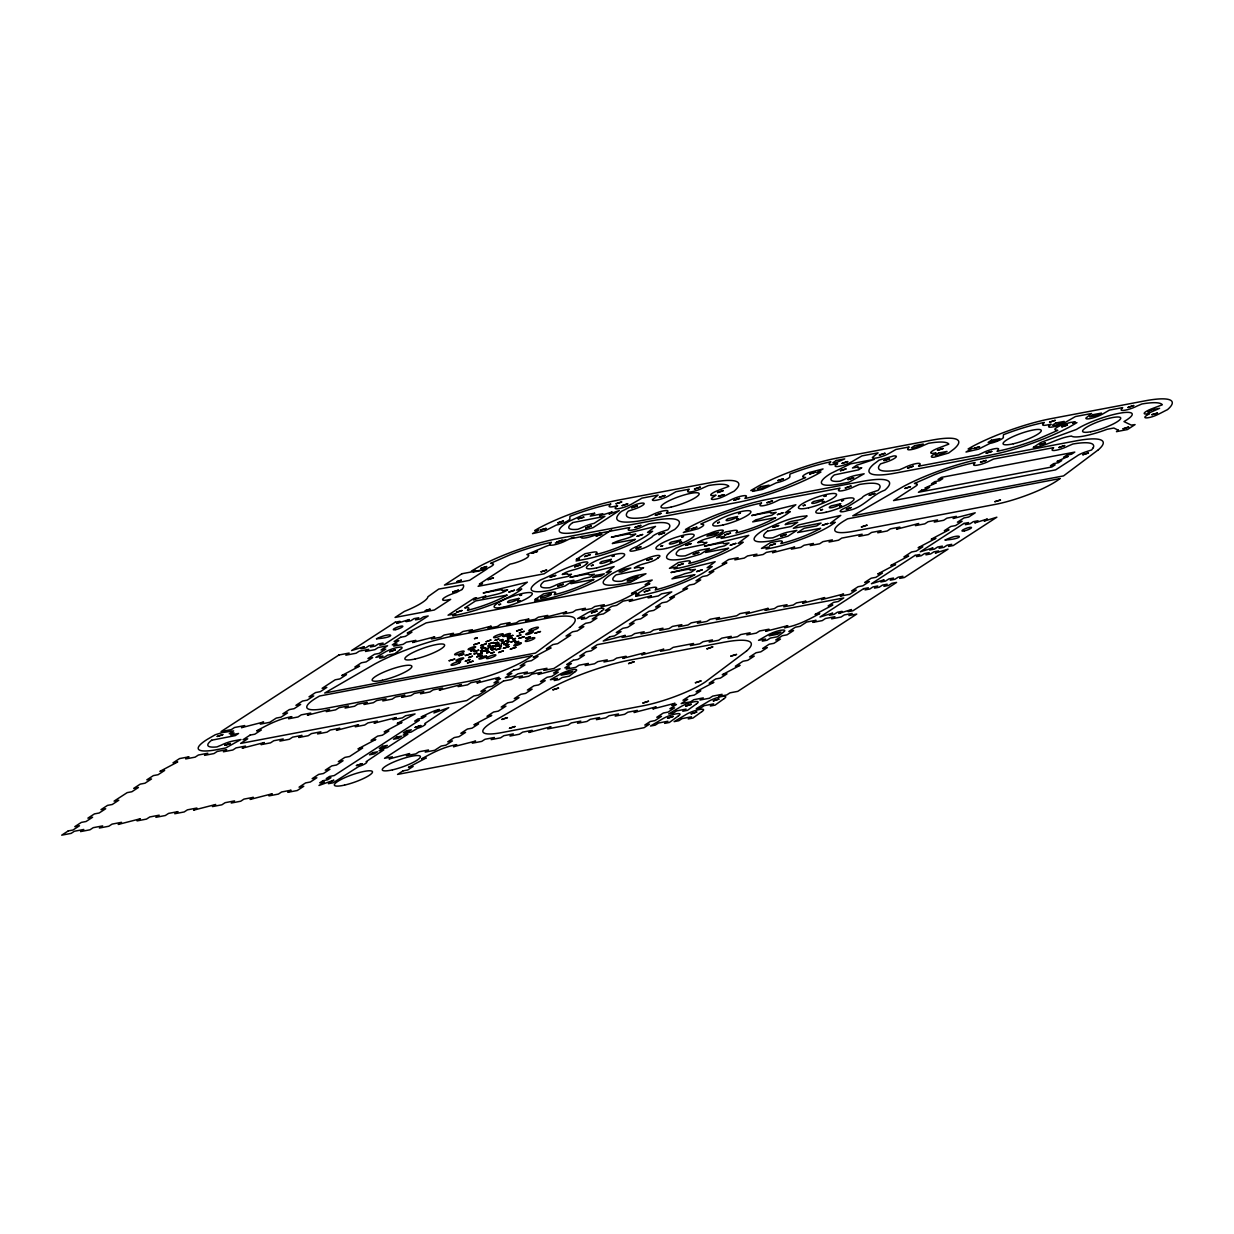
<?xml version="1.0" encoding="UTF-8"?>
<svg xmlns="http://www.w3.org/2000/svg" width="1234" height="1234" viewBox="0 0 1234 1234"><rect width="100%" height="100%" fill="white"/><g stroke="black" fill="none" stroke-linecap="round" stroke-linejoin="round"><path stroke-width="1.5" d="M585.718 528.013L591.364 525.9L585.718 528.044M586.15 564.308C579.394 570.093 569.29 569.352 562.226 574.489L567.439 573.748A10.119 1.944 -19.5 0 0 571.512 574.242L568.242 576.371L544.086 581.384A36.434 7.018 -19.5 0 0 549.87 587.662L554.205 585.888A10.319 1.99 -19.5 0 1 566.067 581.738L573.918 580.258L565.079 585.996L550.025 590.361A46.553 8.962 -19.5 0 1 540.477 579.965C551.721 575.476 562.18 569.136 573.995 565.342A10.319 1.99 -19.5 0 1 585.595 561.948A10.319 1.99 -19.5 0 1 586.15 564.308L585.934 564.478M658.216 557.783C651.459 563.568 641.341 562.827 634.276 567.964L639.505 567.224A10.119 1.944 -19.5 0 0 643.577 567.717L640.292 569.846L616.152 574.859A36.434 7.018 -19.5 0 0 621.921 581.137L626.27 579.363A10.319 1.99 -19.5 0 1 638.132 575.214L645.984 573.733L630.728 582.201L622.09 583.836A46.553 8.962 -19.5 0 1 612.542 573.44C623.34 567.64 634.507 563.367 646.045 558.817A10.319 1.99 -19.5 0 1 657.645 555.423A10.319 1.99 -19.5 0 1 658.216 557.783L658 557.953M721.612 532.471C714.856 538.255 704.737 537.515 697.673 542.652L702.902 541.911A10.119 1.944 -19.5 0 0 706.959 542.389L703.688 544.518L679.548 549.546A36.434 7.018 -19.5 0 0 685.317 555.824L689.667 554.051A10.319 1.99 -19.5 0 1 701.529 549.901L709.38 548.42L700.542 554.159L685.487 558.524A46.553 8.962 -19.5 0 1 675.939 548.127C687.184 543.623 697.642 537.284 709.442 533.489A10.319 1.99 -19.5 0 1 721.042 530.096A10.319 1.99 -19.5 0 1 721.612 532.471L721.396 532.625M611.725 529.864L544.055 573.825L478.113 586.32L482.479 583.481L479.347 584.083L510.074 564.123A12.34 2.375 -19.5 0 0 527.967 557.028L528.8 555.47L526.903 554.544L544.78 546.847A54.635 10.52 -19.5 0 1 549.978 544.888M555.254 543.037A54.635 10.52 -19.5 0 1 565.743 539.69M570.848 538.24A54.635 10.52 -19.5 0 1 574.18 537.361M600.403 532.795A12.34 2.375 -19.5 0 1 586.227 537.762A12.34 2.375 -19.5 0 1 581.908 536.312M472.406 656.226L468.596 657.568L472.406 656.226M635.078 527.334L640.77 525.406L635.078 527.334M655.393 515.288L661.085 513.375L655.393 515.288M694.495 489.034L700.187 487.122L694.495 489.034M707.005 648.837L712.697 646.909L707.005 648.837M845.321 487.97L851.013 486.057L845.321 487.97M907.561 468.133L913.253 466.221L907.561 468.133M1058.942 447.495L1064.634 445.567L1058.942 447.495M1127.984 407.436L1133.676 405.523L1127.984 407.436M459.079 655.686L463.845 654.159L459.079 655.686M470.864 650.981L474.658 649.778L470.864 650.981M525.653 638.256L530.404 636.744L525.653 638.256M490.839 640.03L486.119 641.757L490.839 640.03M495.096 640.292L498.86 639.027L495.096 640.292M514.825 642.652L518.619 641.449L514.825 642.652M503.379 650.796L498.644 652.524L503.379 650.796M425.283 610.707L430.018 609.18L425.283 610.707M452.708 591.996L458.385 590.176L452.708 591.996M474.041 653.958L476.879 653.048L474.041 653.958M480.674 647.727L483.512 646.817L480.674 647.727M486.69 652.879L489.528 651.968L486.69 652.879M502.809 639.521L500.001 640.569L502.809 639.521M505.986 645.598L508.809 644.672L505.986 645.598M512.619 639.366L515.457 638.456L512.619 639.366M541.078 596.886L540.585 598.32L545.443 597.41L550.811 595.035L551.305 593.6L541.078 596.886M627.69 579.764L627.196 581.199L632.07 580.273L637.423 577.913L637.932 576.479L627.69 579.764M356.425 765.543L362.056 763.676L356.425 765.543M415.148 727.397L420.779 725.546L415.148 727.397M640.909 546.909L636.158 548.606L640.909 546.909M851.151 507.56L846.385 509.256L851.151 507.56M470.108 659.527L465.341 661.223L470.108 659.527M517.092 636.096L520.856 634.97L517.092 636.096M524.142 631.33L519.375 632.888L524.142 631.33M490.638 653.295L494.402 652.154L490.777 653.156M376.509 638.765C397.687 637.423 392.952 630.836 376.509 638.765M945.167 539.998C966.345 538.672 961.61 532.085 945.167 539.998M1093.278 447.68L1091.612 449.978L1086.923 451.49A10.319 1.99 -19.5 0 0 1076.588 456.272L1055.656 469.861L893.524 500.588L915.613 486.242A10.319 1.99 -19.5 0 0 916.43 483.867L914.44 483.481L934.416 474.766A56.671 10.905 -19.5 0 1 971.821 463.228L975.107 462.549L974.089 463.891A10.319 1.99 -19.5 0 0 977.698 465.095A10.319 1.99 -19.5 0 0 989.56 460.961L993.555 459.048L1053.62 447.649L1052.602 449.006A10.319 1.99 -19.5 0 0 1056.211 450.225A10.319 1.99 -19.5 0 0 1068.073 446.076L1072.855 444.024A56.656 10.905 -19.5 0 1 1093.293 444.826L1093.679 445.829A56.656 10.905 -19.5 0 1 1093.278 447.68M493.816 646.493L495.682 645.922L493.816 646.493M556.688 542.065L562.241 540.261L556.688 542.065M616.105 503.765L621.658 501.96L616.105 503.765M734.014 500.279L739.567 498.459L734.014 500.279M628.6 663.568L634.153 661.763L628.6 663.568M766.916 502.716L772.469 500.896L766.916 502.716M986.182 453.109L991.781 451.443L986.182 453.109M980.536 462.226L986.089 460.421L980.536 462.226M1049.579 422.182L1055.132 420.362L1049.579 422.182M631.731 507.714L637.268 505.94L631.731 507.714M659.018 534.584L664.571 532.81L659.018 534.584M718.435 496.284L724.003 494.664L718.435 496.284M730.929 656.087L736.497 654.452L730.929 656.087M883.899 460.544L889.436 458.77L883.899 460.544M869.245 495.235L874.798 493.461L869.245 495.235M1082.866 454.744L1088.419 452.971L1082.866 454.744M1151.908 414.686L1157.477 413.066L1151.908 414.686M217.246 736.436L222.768 734.662L217.246 736.436M224.866 745.305L230.388 743.531L224.866 745.305M389.682 651.691L395.204 649.917L389.682 651.691M456.703 581.677L461.3 580.196L456.703 581.677M456.472 612.28L461.994 610.506L456.472 612.28M487.908 579.641L493.43 577.867L487.908 579.641M468.349 609.18L467.455 610.352L468.55 610.09A36.434 7.018 -19.5 0 0 506.403 595.544L507.236 595.066L475.537 600.943L464.74 607.961A10.319 1.99 -19.5 0 1 468.349 609.18M449.161 660.73L454.714 659.11L449.161 660.73M502.439 590.577L507.652 589.837C500.233 594.788 490.839 594.803 482.741 598.074L486.011 595.945L473.316 599.863L476.586 597.734L474.242 598.182L448.05 615.195L455.901 613.714L452.616 615.828L456.549 615.087A46.553 8.962 -19.5 0 0 519.113 591.04L521.797 589.019L516.722 590.161L527.381 582.17L483.173 592.968L498.366 590.083A10.119 1.944 -19.5 0 1 502.439 590.577M531.9 553.218L537.422 551.444L531.9 553.218M557.845 522.815L563.367 521.041L557.845 522.815M498.952 604.753L500.803 604.151L499.076 604.66M508.948 592.027L514.47 590.253L508.948 592.027M474.519 638.626L477.296 637.808L474.519 638.626M465.357 655.516L470.91 653.897L465.357 655.516M473.717 644.78L479.239 643.007L473.717 644.78M551.259 542.389L550.241 543.731A10.319 1.99 -19.5 0 0 553.85 544.934A10.319 1.99 -19.5 0 0 565.712 540.801L569.707 538.888L629.772 527.489L628.754 528.846A10.319 1.99 -19.5 0 0 632.363 530.065A10.319 1.99 -19.5 0 0 644.225 525.915L648.991 523.864A56.656 10.905 -19.5 0 1 669.43 524.666L669.815 525.669A56.656 10.905 -19.5 0 1 667.841 529.725L663.074 531.33A10.319 1.99 -19.5 0 0 651.984 537.098L637.006 546.415A9.101 1.758 -19.5 0 0 629.926 550.734A9.101 1.758 -19.5 0 0 637.808 549.824C652.046 547.14 661.918 535.479 674.582 529.54A66.79 12.864 -19.5 0 0 652.323 520.702L558.107 538.564A66.79 12.864 -19.5 0 0 479.085 566.591L471.388 571.064L475.661 570.432L473.1 571.913L478.19 571.219L487.908 568.087A10.319 1.99 -19.5 0 0 492.582 563.707L490.592 563.321L510.567 554.606A56.671 10.905 -19.5 0 1 547.973 543.068L551.259 542.389M474.041 651.66L478.638 650.179L474.041 651.66M467.485 662.905L473.008 661.131L467.485 662.905M480.628 645.598L486.15 643.824L480.628 645.598M519.93 595.498L521.781 594.911L520.054 595.405M578.222 518.804L583.79 517.169L578.222 518.804M518.882 598.413L518.588 598.814A6.077 1.172 -19.5 0 1 509.92 602.346A6.077 1.172 -19.5 0 1 509.488 600.542L518.882 598.413M477.512 654.637L482.108 653.172L477.512 654.637M480.489 650.765L482.34 650.225L480.489 650.765M481.939 648.806L485.641 647.711L481.939 648.806M517.987 601.143L519.838 600.542L517.987 601.143M476.756 656.874L482.309 655.254L476.756 656.874M480.612 652.107L484.715 650.796L480.612 652.107M541.078 571.82L546.6 570.046L541.078 571.82M489.019 643.855L493.646 642.498L489.019 643.855M485.378 649.624L488.155 648.806L485.378 649.624M488.14 645.798L489.975 645.212L488.248 645.721M488.14 647.048L490.901 646.153L488.14 647.048M486.196 651.444L488.047 650.904L486.196 651.444M490.021 647.711L491.857 647.11L490.021 647.711M494.047 643.454L497.734 642.282L494.047 643.454M492.196 646.292L494.047 645.691L492.196 646.292M490.623 649.177L493.384 648.297L490.623 649.177M491.656 647.896L493.492 647.31L491.764 647.819M503.102 634.245L502.824 634.6A5.059 0.972 -19.5 0 1 497.934 636.945A5.059 0.972 -19.5 0 1 493.631 637.562L493.569 637.315A5.059 0.972 -19.5 0 1 498.737 634.615A5.059 0.972 -19.5 0 1 503.102 634.245M486.566 656.272L486.35 656.55A4.041 0.787 -19.5 0 1 481.461 658.709A4.041 0.787 -19.5 0 1 479.147 658.432L479.61 658.092A4.041 0.787 -19.5 0 1 484.052 656.272A4.041 0.787 -19.5 0 1 486.566 656.272M491.811 649.979L495.513 648.883L491.811 649.979M496.13 644.009L498.891 643.13L496.13 644.009M496.022 645.058L497.857 644.472L496.022 645.058M486.628 657.892L486.366 658.246A5.059 0.972 -19.5 0 0 490.731 657.876A5.059 0.972 -19.5 0 0 495.898 655.177L495.837 654.93A5.059 0.972 -19.5 0 0 491.533 655.547A5.059 0.972 -19.5 0 0 486.628 657.892M503.117 635.942L502.901 636.22A4.041 0.787 -19.5 0 0 505.416 636.22A4.041 0.787 -19.5 0 0 509.858 634.399L510.305 634.06A4.041 0.787 -19.5 0 0 508.007 633.782A4.041 0.787 -19.5 0 0 503.117 635.942M495.466 646.678L497.302 646.076L495.466 646.678M497.641 645.259L499.477 644.672L497.641 645.259M501.467 641.526L503.318 640.924L501.59 641.433M550.194 577.188L555.701 575.414L550.194 577.188M498.629 646.153L501.405 645.351L498.629 646.153M495.96 649.809L500.588 648.467L495.96 649.809M501.374 643.577L504.135 642.683L501.374 643.577M499.523 647.156L501.374 646.57L499.647 647.079M507.313 637.022L512.866 635.402L507.313 637.022M505.045 641.371L508.716 640.199L505.045 641.371M507.452 639.027L512.079 637.669L507.452 639.027M503.919 644.626L507.606 643.454L503.919 644.626M610.676 504.089L609.658 505.431A10.319 1.99 -19.5 0 0 613.267 506.65L617.632 505.817L616.846 506.418A10.319 1.99 -19.5 0 0 619.283 508.516A10.319 1.99 -19.5 0 0 632.857 503.379L641.942 498.15L658.092 495.081L652.4 499.708A10.319 1.99 -19.5 0 0 658.817 499.677A10.319 1.99 -19.5 0 0 670.124 495.065L675.97 491.703L689.189 489.188L688.171 490.546A10.319 1.99 -19.5 0 0 691.78 491.764A10.319 1.99 -19.5 0 0 703.642 487.615L708.409 485.564A56.656 10.905 -19.5 0 1 728.847 486.366L719.653 489.852A10.319 1.99 -19.5 0 0 711.185 494.171A10.319 1.99 -19.5 0 0 714.054 495.436L716.059 495.189L713.298 496.993A10.319 1.99 -19.5 0 0 711.401 498.798L711.432 499.045A10.319 1.99 -19.5 0 0 714.332 499.384C721.612 498.305 727.597 494.279 733.999 491.255A66.79 12.864 -19.5 0 0 711.74 482.401L617.524 500.264A66.79 12.864 -19.5 0 0 538.502 528.306L534.646 530.543L538.903 529.926L532.517 533.628L544.904 530.79L556.411 525.036A9.101 1.758 -19.5 0 0 566.884 521.38L568.396 520.501A9.101 1.758 -19.5 0 0 569.799 518.635L569.985 516.306A56.671 10.905 -19.5 0 1 607.39 504.768L610.676 504.089M507.174 642.189L509.025 641.649L507.174 642.189M503.426 648.313L508.948 646.539L503.426 648.313M516.583 631.006L522.105 629.232L516.583 631.006M510.922 642.004L515.519 640.523L510.922 642.004M510.352 649.13L515.874 647.356L510.352 649.13M557.799 586.073L563.321 584.299L557.799 586.073M518.712 638.379L524.265 636.759L518.712 638.379M596.192 536.019L601.714 534.245L596.192 536.019M574.674 566.807L580.196 565.033L574.674 566.807M555.115 593.554L554.236 594.742L555.315 594.479A36.434 7.018 -19.5 0 0 593.168 579.918L594.001 579.44L570.956 583.697L574.226 581.569A10.119 1.944 -19.5 0 0 583.744 578.499L590.053 577.049L594.418 574.226L589.204 574.951A10.119 1.944 -19.5 0 0 585.132 574.473L569.954 577.358L614.146 566.545L606.156 572.545L611.231 571.404L605.879 575.414A46.553 8.962 -19.5 0 1 543.33 599.477L534.692 601.112L537.962 598.984L534.816 599.585L543.654 593.832L551.505 592.351A10.319 1.99 -19.5 0 1 555.115 593.554M622.152 505.616L627.674 503.842L622.152 505.616M584.623 556.549L590.145 554.76L584.623 556.549M534.908 633.181L540.461 631.546L534.908 633.181M596.5 553.434L595.606 554.621L596.701 554.344A36.434 7.018 -19.5 0 0 634.554 539.798L635.371 539.32L612.326 543.562C619.638 539.15 628.8 539.32 635.803 534.091L630.574 534.831A10.119 1.944 -19.5 0 0 626.517 534.353L611.324 537.222L655.532 526.424L647.526 532.425L652.616 531.268L647.264 535.294A46.553 8.962 -19.5 0 1 584.7 559.341L576.062 560.976L579.332 558.848L576.201 559.449L585.039 553.711L592.891 552.215A10.319 1.99 -19.5 0 1 596.5 553.434M591.317 565.696L593.153 565.095L591.317 565.696M612.295 556.441L614.131 555.855L612.295 556.441M611.246 559.357L610.953 559.758A6.077 1.172 -19.5 0 1 602.269 563.29A6.077 1.172 -19.5 0 1 601.853 561.485L611.246 559.357M610.352 562.087L612.187 561.485L610.46 561.994M659.419 497.287L664.941 495.513L659.419 497.287M637.083 536.281L642.606 534.507L637.083 536.281M501.868 719.422L507.39 717.648L501.868 719.422M591.456 612.866L596.978 611.092L591.456 612.866M667.409 512.002L666.391 513.359L726.456 501.96L730.451 500.063A10.319 1.99 -19.5 0 1 742.313 495.914A10.319 1.99 -19.5 0 1 745.922 497.132L744.904 498.474L748.19 497.78A56.671 10.905 -19.5 0 0 785.595 486.258L805.571 477.527L803.581 477.142A10.319 1.99 -19.5 0 1 808.255 472.761L823.063 468.935L816.677 472.637L820.934 472.02L817.078 474.257A66.79 12.864 -19.5 0 1 738.055 502.3L643.839 520.146A66.79 12.864 -19.5 0 1 621.581 511.308C627.998 508.285 633.967 504.259 641.248 503.179A10.319 1.99 -19.5 0 1 644.148 503.518L644.179 503.765A10.319 1.99 -19.5 0 1 633.088 509.534L628.322 511.123A56.656 10.905 -19.5 0 0 626.348 515.18L626.733 516.198A56.656 10.905 -19.5 0 0 647.171 516.984L651.938 514.933A10.319 1.99 -19.5 0 1 663.799 510.799A10.319 1.99 -19.5 0 1 667.409 512.002M509.488 728.291L515.01 726.518L509.488 728.291M646.724 560.282L652.292 558.647L646.724 560.282M660.776 546.292L662.627 545.752L660.776 546.292M681.754 537.052L683.59 536.451L681.878 536.96M680.705 539.968L680.412 540.369A6.077 1.172 -19.5 0 1 671.743 543.901A6.077 1.172 -19.5 0 1 671.311 542.081L680.705 539.968M717.525 492.52L723.047 490.746L717.525 492.52M679.811 542.682L681.662 542.142L679.811 542.682M644.241 591.857L649.763 590.083L644.241 591.857M685.641 545.351L691.163 543.577L685.641 545.351M656.118 588.741L655.223 589.929L656.318 589.651A36.434 7.018 -19.5 0 0 694.171 575.106L694.989 574.628L671.944 578.869L675.214 576.741A10.119 1.944 -19.5 0 0 684.747 573.687L691.055 572.237L695.421 569.398L690.192 570.139A10.119 1.944 -19.5 0 0 686.119 569.661L670.941 572.53L715.149 561.732L707.144 567.733L712.234 566.576L706.881 570.602A46.553 8.962 -19.5 0 1 644.318 594.649L635.68 596.284L638.95 594.171L635.818 594.757L644.657 589.019L652.508 587.523A10.319 1.99 -19.5 0 1 656.118 588.741M677.836 565.45L683.358 563.676L677.836 565.45M693.261 554.22L698.783 552.446L693.261 554.22M717.571 522.861L719.407 522.275L717.571 522.861M689.713 562.334L688.819 563.522L689.914 563.259A36.434 7.018 -19.5 0 0 727.767 548.698L728.584 548.22L705.539 552.462L708.81 550.349A10.119 1.944 -19.5 0 0 718.342 547.279L724.651 545.829L729.016 542.991L723.787 543.731A10.119 1.944 -19.5 0 0 719.715 543.253L704.537 546.122L748.745 535.325L738.086 543.33L743.161 542.173L740.477 544.194A46.553 8.962 -19.5 0 1 677.913 568.257L673.98 568.997L677.25 566.869L669.414 568.35L678.253 562.611L686.104 561.131A10.319 1.99 -19.5 0 1 689.713 562.334M738.549 513.622L740.385 513.02L738.549 513.622M737.5 516.537L737.207 516.923A6.077 1.172 -19.5 0 1 728.538 520.47A6.077 1.172 -19.5 0 1 728.106 518.65L737.5 516.537M696.701 571.589L702.223 569.815L696.701 571.589M736.605 519.252L738.456 518.712L736.605 519.252M724.975 534.877L730.497 533.103L724.975 534.877M736.852 531.761L735.958 532.949L737.053 532.687A36.434 7.018 -19.5 0 0 774.906 518.126L775.723 517.648L752.678 521.889L755.948 519.776A10.119 1.944 -19.5 0 0 765.481 516.707L771.79 515.257L776.155 512.418L770.926 513.159A10.119 1.944 -19.5 0 0 766.854 512.681L751.676 515.565L795.868 504.752L785.225 512.758L790.3 511.601L787.616 513.622A46.553 8.962 -19.5 0 1 725.052 537.685L721.119 538.425L724.389 536.296L716.538 537.777L725.391 532.039L733.227 530.558A10.319 1.99 -19.5 0 1 736.852 531.761M777.836 480.581L783.359 478.807L777.836 480.581M761.486 503.025L760.468 504.367A10.319 1.99 -19.5 0 0 764.077 505.585A10.319 1.99 -19.5 0 0 775.939 501.436L779.934 499.539L839.999 488.14L838.981 489.497A10.319 1.99 -19.5 0 0 842.591 490.7A10.319 1.99 -19.5 0 0 854.452 486.566L859.234 484.515A56.656 10.905 -19.5 0 1 879.672 485.301L880.058 486.319A56.656 10.905 -19.5 0 1 878.084 490.376L873.302 491.965A10.319 1.99 -19.5 0 0 862.211 497.734L847.234 507.066A9.101 1.758 -19.5 0 0 840.169 511.385A9.101 1.758 -19.5 0 0 848.036 510.475C862.597 508.47 871.559 494.849 884.809 490.191A66.79 12.864 -19.5 0 0 862.551 481.353L768.35 499.199A66.79 12.864 -19.5 0 0 689.328 527.242L685.456 529.479L689.729 528.862L683.327 532.564L698.135 528.738A10.319 1.99 -19.5 0 0 702.809 524.357L700.819 523.972L720.795 515.241A56.671 10.905 -19.5 0 1 758.2 503.719L761.486 503.025M730.297 545.181L735.819 543.407L730.297 545.181M777.435 514.609L782.958 512.835L777.435 514.609M773.116 527.319L778.639 525.545L773.116 527.319M642.96 703.01L648.482 701.236L642.96 703.01M830.652 461.855L829.649 463.197A10.319 1.99 -19.5 0 0 833.259 464.4L837.624 463.583L836.822 464.185A10.319 1.99 -19.5 0 0 839.274 466.282A10.319 1.99 -19.5 0 0 852.833 461.146L861.934 455.901L878.084 452.847L872.392 457.459A10.319 1.99 -19.5 0 0 878.793 457.444A10.319 1.99 -19.5 0 0 890.115 452.832L895.946 449.454L909.18 446.955L908.147 448.312A10.319 1.99 -19.5 0 0 911.756 449.531A10.319 1.99 -19.5 0 0 923.618 445.381L928.4 443.33A56.656 10.905 -19.5 0 1 948.838 444.132L939.645 447.618A10.319 1.99 -19.5 0 0 931.176 451.937A10.319 1.99 -19.5 0 0 934.045 453.202L936.035 452.955L933.274 454.744A10.319 1.99 -19.5 0 0 931.377 456.549L931.408 456.796A10.319 1.99 -19.5 0 0 934.308 457.151L948.622 453.032L953.975 449.006A66.79 12.864 -19.5 0 0 931.716 440.168L837.516 458.015A66.79 12.864 -19.5 0 0 758.494 486.057L750.796 490.53L755.054 489.898L752.509 491.379L762.35 489.435L776.402 482.787A9.101 1.758 -19.5 0 0 786.86 479.131L788.372 478.268A9.101 1.758 -19.5 0 0 789.775 476.401L789.961 474.057A56.671 10.905 -19.5 0 1 827.366 462.534L830.652 461.855M769.877 545.521L775.399 543.747L769.877 545.521M803.226 505.662L805.062 505.076L803.226 505.662M780.736 536.204L786.259 534.43L780.736 536.204M781.754 542.42L780.86 543.592L781.955 543.33A36.434 7.018 -19.5 0 0 819.808 528.784L820.641 528.306L797.58 532.548L804.136 528.291L816.692 525.915L821.057 523.077L793.308 528.337L798.475 524.974L840.786 515.411L830.127 523.401L835.202 522.26L832.518 524.28A46.553 8.962 -19.5 0 1 769.954 548.328L766.036 549.068L769.306 546.94L761.455 548.436L770.294 542.698L778.145 541.202A10.319 1.99 -19.5 0 1 781.754 542.42M842.128 463.367L847.65 461.593L842.128 463.367M840.431 470.709L845.953 468.935L840.431 470.709M824.204 496.407L826.055 495.867L824.204 496.407M823.155 499.338L822.862 499.724A6.077 1.172 -19.5 0 1 814.193 503.271A6.077 1.172 -19.5 0 1 813.761 501.451L823.155 499.338M822.26 502.053L824.111 501.467L822.26 502.053M820.687 510.089L822.523 509.488L820.687 510.089M667.594 718.234L673.116 716.46L667.594 718.234M848.051 479.579L853.573 477.805L848.051 479.579M695.421 682.741L700.943 680.967L695.421 682.741M857.908 466.976L857.692 467.27A10.119 1.944 -19.5 0 0 861.764 467.748L858.478 469.876L834.338 474.905A36.434 7.018 -19.5 0 0 840.107 481.183L844.457 479.409A10.319 1.99 -19.5 0 1 856.319 475.26L864.17 473.779L848.915 482.247L840.277 483.882A46.553 8.962 -19.5 0 1 830.729 473.486L850.55 463.845L874.428 459.326L856.828 465.172L852.463 468.01L857.908 466.976M685.765 706.095L691.287 704.321L685.765 706.095M822.353 525.268L827.875 523.494L822.353 525.268M841.665 500.834L843.501 500.248L841.665 500.834M840.616 503.75L840.323 504.151A6.077 1.172 -19.5 0 1 831.639 507.683A6.077 1.172 -19.5 0 1 831.222 505.878L840.616 503.75M839.722 506.48L841.573 505.94L839.722 506.48M879.41 455.053L884.932 453.279L879.41 455.053M691.194 713.807L696.716 712.033L691.194 713.807M713.345 700.881L718.867 699.107L713.345 700.881M861.425 526.949L866.947 525.175L861.425 526.949M919.577 464.848L918.559 466.205L978.624 454.806L982.619 452.909A10.319 1.99 -19.5 0 1 994.481 448.76A10.319 1.99 -19.5 0 1 998.09 449.978L997.087 451.32L1000.358 450.626A56.671 10.905 -19.5 0 0 1037.779 439.103L1057.754 430.373L1055.749 429.987A10.319 1.99 -19.5 0 1 1060.422 425.607L1070.14 422.491L1075.23 421.781L1072.67 423.262L1076.943 422.63L1069.246 427.103A66.79 12.864 -19.5 0 1 990.223 455.145L896.007 472.992A66.79 12.864 -19.5 0 1 873.749 464.154L879.102 460.128L893.416 456.009A10.319 1.99 -19.5 0 1 896.331 456.364L896.347 456.611A10.319 1.99 -19.5 0 1 885.256 462.364L880.567 463.876A56.656 10.905 -19.5 0 0 878.515 468.025L878.901 469.043A56.656 10.905 -19.5 0 0 899.339 469.83L904.121 467.779A10.319 1.99 -19.5 0 1 915.967 463.629A10.319 1.99 -19.5 0 1 919.577 464.848M937.516 450.287L943.038 448.513L937.516 450.287M1044.149 422.491L1043.131 423.833A10.319 1.99 -19.5 0 0 1046.741 425.051L1051.121 424.218L1050.319 424.82A10.319 1.99 -19.5 0 0 1052.756 426.918A10.319 1.99 -19.5 0 0 1066.33 421.781L1075.416 416.552L1091.566 413.498L1085.874 418.11A10.319 1.99 -19.5 0 0 1092.291 418.095A10.319 1.99 -19.5 0 0 1103.612 413.467L1109.443 410.104L1122.662 407.59L1121.644 408.963A10.319 1.99 -19.5 0 0 1125.254 410.166A10.319 1.99 -19.5 0 0 1137.116 406.017L1141.897 403.981A56.656 10.905 -19.5 0 1 1162.335 404.767L1153.127 408.269A10.319 1.99 -19.5 0 0 1144.658 412.572A10.319 1.99 -19.5 0 0 1147.543 413.853L1149.533 413.591L1146.772 415.395A10.319 1.99 -19.5 0 0 1144.874 417.2L1144.905 417.447A10.319 1.99 -19.5 0 0 1147.805 417.786C1155.086 416.706 1161.071 412.68 1167.472 409.657A66.79 12.864 -19.5 0 0 1145.214 400.819L1051.013 418.665A66.79 12.864 -19.5 0 0 971.991 446.708L968.119 448.945L972.392 448.328L965.991 452.03L978.377 449.191L989.899 443.438A9.101 1.758 -19.5 0 0 1000.358 439.782L1001.869 438.903A9.101 1.758 -19.5 0 0 1003.273 437.037L1003.458 434.707A56.671 10.905 -19.5 0 1 1040.864 423.169L1044.149 422.491M994.897 501.667L1000.45 500.032L994.897 501.667M1039.861 444.595L1045.414 442.975L1039.861 444.595M1123.079 428.83L1128.601 427.057L1123.079 428.83M481.059 568.303L486.597 566.545L481.059 568.303M540.477 530.018L546.03 528.399L540.477 530.018M552.971 689.806L558.508 688.048L552.971 689.806M691.287 528.954L696.824 527.196L691.287 528.954M809.705 473.964L815.242 472.206L809.705 473.964M904.908 488.463L910.445 486.705L904.908 488.463M973.95 448.42L979.503 446.801L973.95 448.42M1061.872 426.81L1067.41 425.051L1061.872 426.81M461.948 589.528L456.487 592.459A12.232 2.36 -19.5 0 0 443.793 598.089A12.232 2.36 -19.5 0 0 446.369 600.187L450.688 599.369L434.322 610.012L395.065 617.447L404.32 611.432A34.398 6.617 -19.5 0 0 420.007 603.95L422.29 602.516A34.398 6.617 -19.5 0 0 427.874 596.793L438.718 589.081L463.182 584.793A54.635 10.52 -19.5 0 1 461.948 589.528M1118.374 430.219L1116.461 431.638L1127.444 429.555L1135.079 424.589L1131.285 425.113L1123.958 421.581L1126.75 419.899A32.377 6.232 -19.5 0 0 1119.084 413.313A32.377 6.232 -19.5 0 0 1076.495 429.417L1040.879 442.451L1033.244 447.418C1046.725 446.292 1058.047 437.592 1071.513 436.049A32.377 6.232 -19.5 0 0 1107.037 429.309L1113.839 428.028L1118.374 430.219M400.387 649.47L394.71 653.804L387.646 655.146L384.376 657.275L379.656 658.169L382.941 656.041L375.861 657.383L384.376 652.508A10.319 1.99 -19.5 0 1 397.95 647.372A10.319 1.99 -19.5 0 1 400.387 649.47M602.161 610.645L596.469 614.979L589.405 616.321L586.135 618.45L581.43 619.345L584.7 617.216L577.635 618.558L586.135 613.684A10.319 1.99 -19.5 0 1 599.709 608.547A10.319 1.99 -19.5 0 1 602.161 610.645M574.936 671.82L569.26 676.155L562.18 677.497L558.909 679.625L554.205 680.52L557.475 678.392L550.41 679.733L558.925 674.859A10.319 1.99 -19.5 0 1 572.483 669.723A10.319 1.99 -19.5 0 1 574.936 671.82M783.05 632.425L777.374 636.759L770.309 638.101L767.039 640.23L762.319 641.125L765.604 638.996L758.54 640.338L767.039 635.464A10.319 1.99 -19.5 0 1 780.613 630.327A10.319 1.99 -19.5 0 1 783.05 632.425M678.299 715.998L669.352 722.476L664.632 723.371L667.903 721.242L658.493 723.016L655.208 725.145L650.503 726.039L662.288 719.036A10.319 1.99 -19.5 0 1 675.862 713.9A10.319 1.99 -19.5 0 1 678.299 715.998M696.47 703.874L687.508 710.337L682.803 711.231L686.073 709.103L676.664 710.892L673.378 713.021L668.674 713.915L680.458 706.912A10.319 1.99 -19.5 0 1 694.032 701.776A10.319 1.99 -19.5 0 1 696.47 703.874M701.899 711.586L692.953 718.049L688.233 718.944L691.518 716.815L682.093 718.604L678.823 720.733L674.103 721.628L685.888 714.625A10.319 1.99 -19.5 0 1 699.462 709.488A10.319 1.99 -19.5 0 1 701.899 711.586M724.049 698.645L715.088 705.123L710.383 706.018L713.653 703.889L704.228 705.663L700.958 707.792L696.254 708.686L708.023 701.683A10.319 1.99 -19.5 0 1 721.597 696.547A10.319 1.99 -19.5 0 1 724.049 698.645M211.708 740.199L211.153 740.631A36.434 7.018 -19.5 0 0 216.922 746.909L221.272 745.135A10.319 1.99 -19.5 0 1 233.133 740.986L240.985 739.505L225.729 747.958L217.091 749.609A46.553 8.962 -19.5 0 1 207.543 739.212L215.24 734.754L222.058 732.641L233.642 730.898L229.277 733.736L233.997 732.842L230.712 734.97L238.563 733.474L235.293 735.603L211.708 740.199M572.684 522.568L572.129 523A36.434 7.018 -19.5 0 0 577.913 529.278L582.247 527.504A10.319 1.99 -19.5 0 1 594.109 523.355L604.922 516.336L572.684 522.568M767.579 531.098L767.024 531.515A36.434 7.018 -19.5 0 0 772.793 537.808L777.142 536.019A10.319 1.99 -19.5 0 1 789.004 531.885L796.856 530.389L788.017 536.142L772.962 540.492A46.553 8.962 -19.5 0 1 763.414 530.111C777.327 523.771 791.071 516.707 807.113 515.935C801.267 522.275 791.303 518.835 785.148 524.62L797.719 522.244L791.164 526.502L767.579 531.098M531.931 655.763L529.494 657.583A46.553 8.962 -19.5 0 1 466.946 681.646L325.622 708.424A46.553 8.962 -19.5 0 1 316.074 698.043L319.56 696.022L531.931 655.763M570.401 626.887L535.51 653.079L324.712 693.03L374.92 663.938A66.79 12.864 -19.5 0 1 453.942 635.896L548.143 618.049A66.79 12.864 -19.5 0 1 570.401 626.887M746.493 651.058L705.601 681.754A46.553 8.962 -19.5 0 1 643.037 705.802L501.714 732.595A46.553 8.962 -19.5 0 1 492.165 722.198L551.012 688.094A66.79 12.864 -19.5 0 1 630.034 660.067L724.235 642.204A66.79 12.864 -19.5 0 1 746.493 651.058M1059.96 478.591L1057.523 480.412A46.553 8.962 -19.5 0 1 994.959 504.459L853.65 531.252A46.553 8.962 -19.5 0 1 844.102 520.856L847.588 518.835L1059.96 478.591M1098.43 449.716L1063.538 475.908L852.74 515.858L902.949 486.751A66.79 12.864 -19.5 0 1 981.971 458.724L1076.171 440.862A66.79 12.864 -19.5 0 1 1098.43 449.716M461.902 573.748L444.441 585.086L469.568 580.335L487.029 568.982L461.902 573.748M68.24 830.914L61.7 835.171L71.125 833.382L74.395 831.253L83.819 829.464L80.534 831.593L89.959 829.803L93.229 827.675L102.653 825.901L99.383 828.029L108.808 826.24L112.078 824.111L121.503 822.322L118.217 824.451L140.337 818.759L137.067 820.888L146.491 819.098L149.761 816.97L159.186 815.18L155.9 817.309L165.325 815.52L168.595 813.391L178.02 811.617L174.75 813.73L184.174 811.957L187.445 809.828L196.869 808.039L193.584 810.167L215.703 804.475L212.433 806.589L221.858 804.815L225.128 802.686L234.553 800.897L231.267 803.026L240.692 801.236L243.962 799.108L253.386 797.334L250.116 799.447L272.236 793.755L268.95 795.884L278.375 794.094L281.645 791.966L291.07 790.192L287.8 792.305L297.224 790.531L303.765 786.274L299.06 787.169L305.6 782.911L310.32 782.017L316.86 777.759L312.156 778.654L318.696 774.397L323.416 773.517L329.956 769.26L325.252 770.155L331.792 765.898L336.512 765.003L343.052 760.746L338.347 761.64L344.888 757.383L349.608 756.488L362.688 747.989L357.983 748.884L375.784 739.474L371.079 740.369L377.635 736.112L382.339 735.217L388.88 730.975L384.175 731.87L401.976 722.461L397.271 723.355L415.071 713.946L405.662 715.735L402.377 717.864L392.967 719.653L396.237 717.525L374.118 723.217L377.388 721.088L367.979 722.877L364.693 725.006L355.284 726.795L358.554 724.667L336.435 730.358L339.705 728.245L330.296 730.019L327.01 732.148L317.601 733.937L320.871 731.808L311.446 733.598L308.176 735.726L298.751 737.5L302.022 735.387L292.612 737.161L289.327 739.289L279.917 741.079L283.188 738.95L273.763 740.739L270.493 742.868L261.068 744.642L264.338 742.529L242.234 748.22L245.504 746.092L236.08 747.881L232.81 750.01L223.385 751.784L226.655 749.67L217.246 751.444L213.96 753.573L204.551 755.362L207.821 753.234L198.396 755.023L195.126 757.152L185.702 758.925L188.972 756.812L179.562 758.586L173.007 762.843L177.727 761.949L159.911 771.358L164.631 770.463L158.075 774.721L153.371 775.6L146.815 779.857L151.535 778.962L144.98 783.22L140.275 784.114L133.719 788.372L138.439 787.477L131.884 791.734L127.179 792.629L114.083 801.128L118.788 800.234L112.248 804.491L107.528 805.386L100.987 809.643L105.692 808.748L99.152 813.005L94.432 813.9L87.892 818.142L92.596 817.263L86.056 821.505L81.336 822.399L74.796 826.657L79.5 825.762L72.96 830.019L68.24 830.914M338.918 654.992L221.071 731.561L231.267 729.633L234.553 727.505L244.748 725.561L241.478 727.69L263.598 721.998L260.312 724.127L269.737 722.337L276.293 718.08L280.997 717.185L287.553 712.943L282.833 713.823L289.388 709.581L294.093 708.686L300.649 704.429L295.929 705.324L302.484 701.066L307.189 700.172L313.729 695.914L309.024 696.809L315.58 692.567L320.285 691.672L326.825 687.415L322.12 688.31L335.216 679.795L339.921 678.901L346.476 674.643L341.772 675.538L359.572 666.144L354.852 667.039L361.408 662.781L366.112 661.887L372.668 657.629L367.948 658.524L374.504 654.267L379.208 653.388L385.764 649.13L381.044 650.025L387.599 645.768L378.175 647.557L374.905 649.67L365.48 651.459L368.75 649.331L359.341 651.12L356.055 653.249L345.859 655.177L349.129 653.048L338.918 654.992M395.219 622.214L351.567 650.565L364.261 646.662L360.991 648.791L365.711 647.896L368.981 645.768L373.686 644.873L370.416 647.002L375.121 646.107L378.406 643.978L383.111 643.084L379.841 645.212L384.545 644.318L428.198 615.967L423.493 616.861L420.208 618.99L415.503 619.869L418.773 617.756L414.069 618.635L410.799 620.764L406.079 621.658L409.349 619.53L396.654 623.448L399.939 621.319L395.219 622.214M250.101 735.094L243.005 739.706L247.71 738.811L240.615 743.423L466.714 700.573L473.81 695.961L478.53 695.066L485.625 690.469L480.905 691.348L487.461 687.107L492.165 686.212L498.706 681.955L494.001 682.849L500.557 678.592L495.837 679.487L499.107 677.358L477.003 683.05L480.273 680.937L470.848 682.711L467.578 684.839L458.153 686.628L461.423 684.5L439.319 690.192L442.59 688.078L433.165 689.852L429.895 691.981L420.47 693.77L423.74 691.642L414.331 693.431L411.045 695.56L401.636 697.333L404.906 695.22L395.482 696.994L392.211 699.123L382.787 700.912L386.057 698.783L376.648 700.573L373.362 702.701L363.953 704.475L367.223 702.362L357.798 704.136L354.528 706.264L345.104 708.054L348.374 705.925L338.964 707.714L335.679 709.843L326.27 711.632L329.54 709.504L307.42 715.196L310.69 713.067L301.281 714.856L297.996 716.985L288.586 718.774L291.856 716.645C279.069 718.774 267.824 724.728 256.641 730.852L261.361 729.957L254.806 734.215L250.101 735.094M400.695 637.253L394.14 641.51L398.86 640.616L392.304 644.873L397.024 643.978L393.739 646.107L403.163 644.318L406.433 642.189L415.858 640.415L412.588 642.528L434.707 636.837L431.422 638.965L440.846 637.176L444.117 635.047L453.541 633.273L450.271 635.387L459.696 633.613L462.966 631.484L472.391 629.695L469.105 631.823L491.225 626.132L487.954 628.245L497.379 626.471L500.649 624.342L510.074 622.553L506.788 624.682L516.213 622.892L519.483 620.764L528.908 618.99L525.638 621.103L535.062 619.329L538.332 617.201L547.757 615.411L544.472 617.54L566.591 611.833L563.321 613.961L572.746 612.187L576.016 610.059L585.44 608.269L582.155 610.398L591.58 608.609L594.85 606.48L604.274 604.691L601.004 606.819C613.792 604.691 625.021 598.737 636.22 592.613L631.5 593.508L649.855 583.759L645.135 584.654L652.231 580.042L426.131 622.892L407.235 632.996L411.955 632.116L405.4 636.358L400.695 637.253M594.634 513.267L590.268 516.105L602.824 513.714L599.554 515.843L612.249 511.94L608.979 514.054L619.314 510.598L593.122 527.612L578.067 531.962A46.553 8.962 -19.5 0 1 568.519 521.581L583.05 515.01L594.634 513.267M595.883 575.399L592.505 577.589L600.943 576L604.321 573.795L595.883 575.399M622.414 569.661L619.036 571.866L621.566 572.16L630.852 568.056L622.414 569.661M760.638 486.767L757.26 488.957L759.774 489.25L769.06 485.163L760.638 486.767M322.984 780.69L319.714 782.819L324.419 781.924L318.974 785.472L333.843 780.15L328.383 783.683L333.103 782.803L358.585 766.592A8.098 1.558 -19.5 0 0 366.143 761.687L383.836 749.825L379.131 750.719L382.401 748.591L387.121 747.696L407.852 734.23L403.132 735.125L406.418 732.996L411.123 732.101L417.293 728.446A8.098 1.558 -19.5 0 0 424.851 723.54L448.775 707.637L433.89 712.974L439.35 709.427C432.872 710.846 427.195 714.27 421.195 716.877L425.915 715.998L422.63 718.111L417.925 719.006L414.655 721.134L419.359 720.24L334.244 775.554L329.54 776.448L326.254 778.561L330.974 777.682L327.689 779.795L322.984 780.69M372.776 752.678L369.506 754.807L374.226 753.912L377.496 751.784L372.776 752.678M382.602 746.292L379.332 748.421L384.036 747.526L387.322 745.398L382.602 746.292M396.793 737.084L393.523 739.212L398.227 738.318L401.497 736.189L396.793 737.084M406.618 730.698L403.333 732.826L408.053 731.932L411.323 729.803L406.618 730.698M710.306 533.952L706.912 536.158L715.35 534.553L718.728 532.363L710.306 533.952M513.653 670.077L507.097 674.335L511.802 673.44L505.261 677.697L514.686 675.908L517.956 673.795L527.381 672.006L524.095 674.134L533.52 672.345L536.79 670.216L547.001 668.288L543.731 670.417L553.927 668.473L671.79 591.904L661.578 593.832L658.308 595.96L648.112 597.904L651.382 595.775L629.263 601.467L632.533 599.338L623.124 601.128L616.568 605.385L611.863 606.28L605.308 610.522L610.028 609.642L603.472 613.884L598.768 614.779L592.212 619.036L596.932 618.141L590.376 622.399L585.672 623.293L579.116 627.551L583.836 626.656L577.281 630.913L572.576 631.793L566.02 636.05L570.74 635.155L557.645 643.67L552.925 644.564L546.384 648.822L551.089 647.927L533.289 657.321L537.993 656.426L531.453 660.684L526.733 661.578L520.193 665.836L524.897 664.941L518.357 669.198L513.653 670.077M836.297 460.483L832.919 462.688L835.433 462.981L844.719 458.894L836.297 460.483M503.472 681.029L384.53 758.308L392.381 756.828L389.111 758.956L409.657 753.558L406.372 755.671L415.796 753.897L419.066 751.768L428.491 749.979L425.221 752.108L434.646 750.318L441.186 746.061L445.89 745.166L452.446 740.924L447.741 741.819L454.282 737.562L458.986 736.667L465.542 732.41L460.837 733.304L467.377 729.047L472.082 728.153L478.638 723.911L473.933 724.79L491.734 715.396L487.014 716.291L493.569 712.033L498.274 711.139L505.925 706.172L501.205 707.067L507.76 702.809L512.465 701.93L519.02 697.673L514.3 698.567L520.856 694.31L525.561 693.415L532.101 689.158L527.396 690.053L533.952 685.796L538.656 684.901L545.197 680.659L540.492 681.554L547.048 677.296L551.752 676.402L558.292 672.144L553.588 673.039L560.128 668.782L538.024 674.489L541.294 672.36L531.869 674.134L528.599 676.263L519.175 678.052L522.445 675.923L514.609 677.42L511.323 679.548L503.472 681.029M402.994 770.88L397.533 774.428L644.055 727.705L649.5 724.157L644.796 725.052L650.256 721.504L654.961 720.61L661.501 716.368L656.797 717.263L663.352 713.005L668.057 712.111L674.597 707.853L669.892 708.748L676.448 704.491L671.728 705.385L674.998 703.257L652.894 708.964L656.164 706.835L634.045 712.527L637.315 710.398L627.905 712.188L624.62 714.316L615.211 716.106L618.481 713.977L609.056 715.751L605.786 717.88L596.361 719.669L599.631 717.54L590.222 719.329L586.937 721.458L577.527 723.247L580.798 721.119L571.373 722.893L568.103 725.021L547.695 728.893L550.966 726.764L528.846 732.472L532.116 730.343L522.707 732.117L519.421 734.245L510.012 736.035L513.282 733.906L503.858 735.695L500.588 737.824L491.163 739.613L494.433 737.485L485.024 739.259L481.738 741.387L472.329 743.177L475.599 741.048L453.48 746.755L456.75 744.626C443.978 746.755 432.733 752.709 421.55 758.833L426.254 757.938L408.454 767.332L413.159 766.437L407.698 769.985L402.994 770.88M573.224 660.283L566.684 664.524L571.388 663.645L564.848 667.887L569.553 666.992L566.283 669.121L575.707 667.347L578.977 665.219L588.402 663.429L585.117 665.558L594.541 663.769L597.811 661.64L607.236 659.851L603.966 661.979L613.391 660.205L616.661 658.077L626.085 656.287L622.8 658.416L644.919 652.709L641.649 654.838L663.769 649.146L660.483 651.274L669.908 649.485L673.178 647.356L693.601 643.485L690.33 645.613L699.74 643.824L703.025 641.711L712.434 639.922L709.164 642.05L718.589 640.261L721.859 638.132L731.284 636.343L728.014 638.472L737.423 636.682L740.708 634.569L750.118 632.78L746.848 634.908L756.272 633.119L759.542 630.99L768.967 629.201L765.697 631.33L787.801 625.638L784.531 627.767C797.318 625.638 808.563 619.669 819.746 613.56L815.026 614.455L832.842 605.046L828.122 605.94L833.582 602.393L838.287 601.498L843.747 597.95L597.241 644.672L591.78 648.22L596.5 647.326L591.04 650.873L586.32 651.768L579.779 656.025L584.484 655.131L577.944 659.388L573.224 660.283M609.766 636.806L603.21 641.063L625.329 635.356L622.059 637.484L631.469 635.695L634.754 633.566L644.163 631.793L640.893 633.921L650.318 632.132L653.588 630.003L663.013 628.214L659.743 630.343L669.152 628.553L672.437 626.425L681.847 624.651L678.577 626.779L688.001 624.99L691.271 622.861L700.696 621.072L697.426 623.201L706.835 621.412L710.121 619.283L719.53 617.509L716.26 619.638L736.667 615.766L739.953 613.637L749.362 611.848L746.092 613.977L768.211 608.285L764.941 610.398L774.35 608.624L777.636 606.496L787.045 604.706L783.775 606.835L793.2 605.046L796.47 602.917L805.895 601.143L802.624 603.256L824.728 597.564L821.458 599.693L843.578 594.001L840.308 596.115L849.717 594.341L856.273 590.083L851.553 590.978L858.108 586.721L862.813 585.826L869.368 581.569L864.648 582.463L871.204 578.206L875.909 577.327L882.464 573.07L877.744 573.964L895.56 564.555L890.84 565.45L908.656 556.056L903.936 556.935L911.587 551.984L916.291 551.089L922.831 546.832L918.127 547.726L935.927 538.317L931.223 539.212L949.023 529.818L944.319 530.713L950.859 526.455L955.579 525.561L962.119 521.303L957.414 522.198L963.955 517.941L968.675 517.046L975.215 512.804L953.095 518.496L956.381 516.367L946.956 518.157L943.686 520.285L934.261 522.075L937.531 519.946L928.107 521.72L924.837 523.848L915.427 525.638L918.698 523.509L896.578 529.216L899.848 527.088L890.424 528.862L887.153 530.99L877.744 532.779L881.014 530.651L871.59 532.44L868.32 534.569L858.895 536.358L862.165 534.229L841.758 538.101L838.488 540.214L829.063 542.004L832.333 539.875L822.908 541.664L819.638 543.793L810.214 545.582L813.499 543.454L804.074 545.243L800.804 547.356L791.38 549.145L794.65 547.017L772.53 552.724L775.816 550.595L766.391 552.385L763.121 554.498L753.696 556.287L756.966 554.159L747.542 555.948L744.272 558.077L734.847 559.866L738.133 557.737L728.708 559.526L722.168 563.768L726.872 562.874L709.072 572.283L713.776 571.388L707.221 575.646L702.516 576.54L695.976 580.798L700.681 579.903L694.125 584.145L689.42 585.039L682.88 589.297L687.585 588.402L669.784 597.811L674.489 596.917L666.854 601.884L662.134 602.763L655.593 607.02L660.298 606.125L653.758 610.383L649.038 611.277L642.498 615.535L647.202 614.64L640.662 618.897L635.957 619.792L629.402 624.034L634.106 623.155L627.566 627.396L622.861 628.291L616.306 632.548L621.01 631.654L614.47 635.911L609.766 636.806M564.401 673.039L561.023 675.229L569.445 673.641L572.838 671.435L564.401 673.039M914.795 445.613L911.417 447.803L913.947 448.112L923.233 444.009L914.795 445.613M938.611 453.032L935.218 455.223L937.747 455.531L947.033 451.428L938.611 453.032M991.504 440.214L988.125 442.42L996.548 440.816L999.941 438.61L991.504 440.214M921.69 490.145L918.42 492.273L1051.877 466.976L1055.147 464.848L1050.442 465.742L1053.713 463.614L1058.433 462.719L1061.703 460.591L1056.998 461.485L1068.243 456.349L1063.538 457.228L1066.808 455.115L1071.528 454.22L1074.799 452.091L941.341 477.388L938.056 479.517L942.776 478.622L939.506 480.751L934.786 481.63L931.516 483.759L936.22 482.864L924.96 488.016L929.68 487.122L926.41 489.25L921.69 490.145M1055.795 423L1052.417 425.206L1054.947 425.499L1064.232 421.411L1055.795 423M1093.077 414.686L1089.684 416.891L1098.121 415.287L1101.499 413.097L1093.077 414.686M772.53 633.644L769.137 635.834L777.574 634.245L780.952 632.039L772.53 633.644M689.528 695.991L682.988 700.233L687.693 699.339L681.153 703.596L690.577 701.822L693.847 699.693L703.272 697.904L699.986 700.033L709.411 698.243L712.681 696.115L722.106 694.326L718.836 696.454L726.687 694.973L729.957 692.845L737.809 691.348L856.751 614.069L848.899 615.565L852.185 613.437L844.334 614.918L841.048 617.046L831.639 618.836L834.909 616.707L825.484 618.496L822.214 620.625L812.79 622.399L816.06 620.286L806.65 622.059L800.095 626.317L795.39 627.211L788.834 631.469L793.555 630.574L786.999 634.831L782.294 635.726L775.739 639.968L780.459 639.073L773.903 643.33L769.198 644.225L762.643 648.482L767.363 647.588L760.807 651.845L756.103 652.74L749.562 656.982L754.267 656.102L747.711 660.344L743.007 661.239L735.371 666.206L740.076 665.311L722.276 674.72L726.98 673.826L720.44 678.083L715.72 678.962L709.18 683.22L713.884 682.325L696.084 691.734L700.789 690.839L694.248 695.097L689.528 695.991M863.615 588.664L819.962 617.031L832.657 613.113L829.387 615.242L834.091 614.347L837.377 612.234L842.082 611.339L838.811 613.468L851.506 609.55L848.221 611.678L852.941 610.784L896.594 582.417L891.874 583.312L888.603 585.44L883.899 586.335L887.169 584.206L882.464 585.101L879.179 587.23L874.474 588.124L877.744 585.996L873.04 586.89L869.769 589.019L865.049 589.898L868.32 587.785L863.615 588.664M963.893 523.447L920.24 551.814L932.935 547.896L929.665 550.025L934.369 549.13L937.639 547.001L942.344 546.122L939.074 548.251L943.794 547.356L947.064 545.227L951.769 544.333L948.499 546.461L953.203 545.567L996.856 517.2L984.161 521.118L987.431 518.99L974.752 522.908L978.022 520.779L973.302 521.673L970.032 523.802L965.327 524.681L968.597 522.568L963.893 523.447M915.057 555.393L871.405 583.759L884.099 579.841L880.829 581.97L885.549 581.075L888.819 578.947L893.524 578.052L890.254 580.181L894.959 579.286L898.244 577.157L902.949 576.278L899.679 578.391L904.383 577.512L948.036 549.145L935.341 553.063L938.611 550.935L933.907 551.829L930.637 553.943L925.916 554.837L929.187 552.709L924.482 553.603L921.212 555.732L916.492 556.627L919.777 554.498L915.057 555.393M1151.183 409.919L1147.805 412.125L1150.319 412.418L1159.605 408.331L1151.183 409.919M458.894 663.152L457.845 663.645A5.059 0.972 -19.5 0 1 451.474 665.311A5.059 0.972 -19.5 0 1 453.773 663.167L454.96 662.689A5.059 0.972 -19.5 0 1 460.128 661.501A5.059 0.972 -19.5 0 1 458.894 663.152M531.623 628.846L530.574 629.34A5.059 0.972 -19.5 0 0 529.34 630.99A5.059 0.972 -19.5 0 0 534.507 629.803L535.695 629.325A5.059 0.972 -19.5 0 0 537.978 627.181A5.059 0.972 -19.5 0 0 531.623 628.846M461.547 659.604L460.591 659.989A4.041 0.787 -19.5 0 1 456.148 660.838A4.041 0.787 -19.5 0 1 459.233 658.833L460.236 658.478A4.041 0.787 -19.5 0 1 463.676 657.984A4.041 0.787 -19.5 0 1 461.547 659.604M528.862 632.502L527.921 632.888A4.041 0.787 -19.5 0 0 525.777 634.507A4.041 0.787 -19.5 0 0 529.232 634.014L530.219 633.659A4.041 0.787 -19.5 0 0 533.304 631.654A4.041 0.787 -19.5 0 0 528.862 632.502M457.783 654.467L456.673 654.714A5.059 0.972 -19.5 0 1 455.485 653.681A5.059 0.972 -19.5 0 1 462.133 651.166L463.058 651.043A5.059 0.972 -19.5 0 1 463.336 652.2A5.059 0.972 -19.5 0 1 457.783 654.467M532.795 637.777L531.684 638.024A5.059 0.972 -19.5 0 0 526.131 640.292A5.059 0.972 -19.5 0 0 526.409 641.449L527.334 641.325A5.059 0.972 -19.5 0 0 533.983 638.811A5.059 0.972 -19.5 0 0 532.795 637.777M469.722 649.593L468.982 649.686A4.041 0.787 -19.5 0 1 469.429 648.374A4.041 0.787 -19.5 0 1 474.812 646.647L475.352 646.647A4.041 0.787 -19.5 0 1 474.365 647.958A4.041 0.787 -19.5 0 1 469.722 649.593M520.486 642.806L519.745 642.899A4.041 0.787 -19.5 0 0 515.102 644.534A4.041 0.787 -19.5 0 0 514.1 645.845L514.64 645.845A4.041 0.787 -19.5 0 0 520.038 644.117A4.041 0.787 -19.5 0 0 520.486 642.806M1090.717 431.746A20.238 3.903 -19.5 0 0 1120.673 418.542A20.238 3.903 -19.5 0 0 1093.478 423.694A20.238 3.903 -19.5 0 0 1090.717 431.746M415.164 658.987A21.04 4.057 -19.5 0 0 444.626 645.135A21.04 4.057 -19.5 0 0 414.439 651.799A21.04 4.057 -19.5 0 0 415.164 658.987M382.432 680.258A21.04 4.057 -19.5 0 0 411.894 666.406A21.04 4.057 -19.5 0 0 381.707 673.07A21.04 4.057 -19.5 0 0 382.432 680.258M504.367 606.881A20.238 3.903 -19.5 0 0 532.301 593.554A20.238 3.903 -19.5 0 0 502.917 600.233A20.238 3.903 -19.5 0 0 504.367 606.881M596.732 567.825A20.238 3.903 -19.5 0 0 624.651 554.498A20.238 3.903 -19.5 0 0 595.266 561.177A20.238 3.903 -19.5 0 0 596.732 567.825M666.19 548.436A20.238 3.903 -19.5 0 0 694.125 535.109A20.238 3.903 -19.5 0 0 664.74 541.788A20.238 3.903 -19.5 0 0 666.19 548.436M722.985 524.99A20.238 3.903 -19.5 0 0 750.904 511.678A20.238 3.903 -19.5 0 0 721.52 518.357A20.238 3.903 -19.5 0 0 722.985 524.99M808.64 507.791A20.238 3.903 -19.5 0 0 836.559 494.479A20.238 3.903 -19.5 0 0 807.19 501.158A20.238 3.903 -19.5 0 0 808.64 507.791M826.101 512.218A20.238 3.903 -19.5 0 0 854.021 498.891A20.238 3.903 -19.5 0 0 824.636 505.57A20.238 3.903 -19.5 0 0 826.101 512.218M395.759 629.633A5.059 0.972 -19.5 0 0 402.855 626.301A5.059 0.972 -19.5 0 0 395.59 627.905A5.059 0.972 -19.5 0 0 395.759 629.633M392.489 769.862A20.238 3.903 -19.5 0 0 420.408 756.55A20.238 3.903 -19.5 0 0 391.024 763.229A20.238 3.903 -19.5 0 0 392.489 769.862M671.234 507.035A20.238 3.903 -19.5 0 0 699.154 493.723A20.238 3.903 -19.5 0 0 669.769 500.402A20.238 3.903 -19.5 0 0 671.234 507.035M1013.345 443.777A20.238 3.903 -19.5 0 0 1041.265 430.45A20.238 3.903 -19.5 0 0 1011.88 437.129A20.238 3.903 -19.5 0 0 1013.345 443.777M964.433 530.882A5.059 0.972 -19.5 0 0 971.513 527.55A5.059 0.972 -19.5 0 0 964.263 529.155A5.059 0.972 -19.5 0 0 964.433 530.882M344.548 785.102A20.238 3.903 -19.5 0 0 372.483 771.79A20.238 3.903 -19.5 0 0 343.098 778.469A20.238 3.903 -19.5 0 0 344.548 785.102"/></g></svg>
